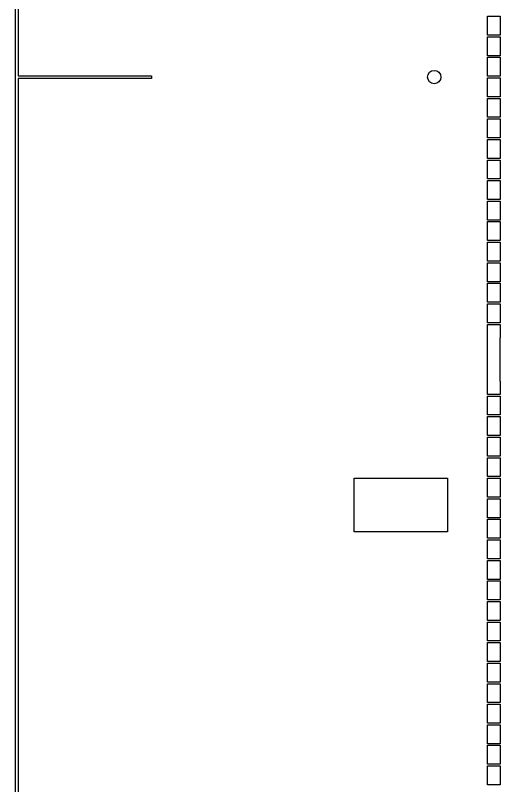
# Model space of a CAD drawing. Extents: x -145 to 145, y -175 to 185.
# Drawn here: x -145.1 to -108.8, y -53 to 4.6 of the extents above; entities that cross this region are included whole.
import ezdxf

# ---------------------------------------------------------------- set-up
doc = ezdxf.new("R2010")
doc.units = 0
doc.layers.add('screen_exp-1p', color=7, linetype='CONTINUOUS')

msp = doc.modelspace()

# ---------------------------------------------------------------- linework, layer by layer
at = {"layer": 'screen_exp-1p'}
for points in [[(-145.1, 185.1), (145.1, 185.1), (145.1, -175.1), (-145.1, -175.1), (-145.1, 185.1)], [(-144.9, 0.1), (-134.9, 0.1), (-134.9, -0.1), (-144.9, -0.1), (-144.9, -174.9), (144.9, -174.9), (144.9, -0.1), (134.9, -0.1), (134.9, 0.1), (144.9, 0.1), (144.9, 184.9), (-144.9, 184.9), (-144.9, 0.1)], [(-109.75, 4.548), (-108.825, 4.548), (-108.825, 3.132), (-109.75, 3.132), (-109.75, 4.548)], [(-109.75, 3.012), (-108.825, 3.012), (-108.825, 1.596), (-109.75, 1.596), (-109.75, 3.012)], [(-109.75, 1.476), (-108.825, 1.476), (-108.825, 0.06), (-109.75, 0.06), (-109.75, 1.476)], [(-109.75, -0.06), (-108.825, -0.06), (-108.825, -1.476), (-109.75, -1.476), (-109.75, -0.06)], [(-109.75, -1.596), (-108.825, -1.596), (-108.825, -3.012), (-109.75, -3.012), (-109.75, -1.596)], [(-109.75, -3.132), (-108.825, -3.132), (-108.825, -4.548), (-109.75, -4.548), (-109.75, -3.132)], [(-109.75, -4.668), (-108.825, -4.668), (-108.825, -6.084), (-109.75, -6.084), (-109.75, -4.668)], [(-109.75, -6.204), (-108.825, -6.204), (-108.825, -7.62), (-109.75, -7.62), (-109.75, -6.204)], [(-109.75, -7.74), (-108.825, -7.74), (-108.825, -9.156), (-109.75, -9.156), (-109.75, -7.74)], [(-109.75, -9.276), (-108.825, -9.276), (-108.825, -10.692), (-109.75, -10.692), (-109.75, -9.276)], [(-109.75, -10.812), (-108.825, -10.812), (-108.825, -12.228), (-109.75, -12.228), (-109.75, -10.812)], [(-109.75, -12.348), (-108.825, -12.348), (-108.825, -13.764), (-109.75, -13.764), (-109.75, -12.348)], [(-109.75, -13.884), (-108.825, -13.884), (-108.825, -15.3), (-109.75, -15.3), (-109.75, -13.884)], [(-109.75, -15.42), (-108.825, -15.42), (-108.825, -16.836), (-109.75, -16.836), (-109.75, -15.42)], [(-109.75, -16.956), (-108.825, -16.956), (-108.825, -18.372), (-109.75, -18.372), (-109.75, -16.956)], [(-109.75, -18.492), (-108.825, -18.492), (-108.825, -19.492), (-108.835, -19.492), (-108.835, -22.728), (-108.825, -22.728), (-108.825, -23.728), (-109.75, -23.728), (-109.75, -18.492)], [(-109.75, -23.848), (-108.825, -23.848), (-108.825, -25.264), (-109.75, -25.264), (-109.75, -23.848)], [(-109.75, -25.384), (-108.825, -25.384), (-108.825, -26.8), (-109.75, -26.8), (-109.75, -25.384)], [(-109.75, -26.92), (-108.825, -26.92), (-108.825, -28.336), (-109.75, -28.336), (-109.75, -26.92)], [(-109.75, -28.456), (-108.825, -28.456), (-108.825, -29.872), (-109.75, -29.872), (-109.75, -28.456)], [(-119.75, -30), (-112.75, -30), (-112.75, -34), (-119.75, -34), (-119.75, -30)], [(-109.75, -29.992), (-108.825, -29.992), (-108.825, -31.408), (-109.75, -31.408), (-109.75, -29.992)], [(-109.75, -31.528), (-108.825, -31.528), (-108.825, -32.944), (-109.75, -32.944), (-109.75, -31.528)], [(-109.75, -33.064), (-108.825, -33.064), (-108.825, -34.48), (-109.75, -34.48), (-109.75, -33.064)], [(-109.75, -34.6), (-108.825, -34.6), (-108.825, -36.016), (-109.75, -36.016), (-109.75, -34.6)], [(-109.75, -36.136), (-108.825, -36.136), (-108.825, -37.552), (-109.75, -37.552), (-109.75, -36.136)], [(-109.75, -37.672), (-108.825, -37.672), (-108.825, -39.088), (-109.75, -39.088), (-109.75, -37.672)], [(-109.75, -39.208), (-108.825, -39.208), (-108.825, -40.624), (-109.75, -40.624), (-109.75, -39.208)], [(-109.75, -40.744), (-108.825, -40.744), (-108.825, -42.16), (-109.75, -42.16), (-109.75, -40.744)], [(-109.75, -42.28), (-108.825, -42.28), (-108.825, -43.696), (-109.75, -43.696), (-109.75, -42.28)], [(-109.75, -43.816), (-108.825, -43.816), (-108.825, -45.232), (-109.75, -45.232), (-109.75, -43.816)], [(-109.75, -45.352), (-108.825, -45.352), (-108.825, -46.768), (-109.75, -46.768), (-109.75, -45.352)], [(-109.75, -46.888), (-108.825, -46.888), (-108.825, -48.304), (-109.75, -48.304), (-109.75, -46.888)], [(-109.75, -48.424), (-108.825, -48.424), (-108.825, -49.84), (-109.75, -49.84), (-109.75, -48.424)], [(-109.75, -49.96), (-108.825, -49.96), (-108.825, -51.376), (-109.75, -51.376), (-109.75, -49.96)], [(-109.75, -51.496), (-108.825, -51.496), (-108.825, -52.912), (-109.75, -52.912), (-109.75, -51.496)]]:
    msp.add_lwpolyline(points, dxfattribs=at)
msp.add_circle((-113.75, 0), 0.5, dxfattribs=at)

doc.saveas('drawing.dxf')
